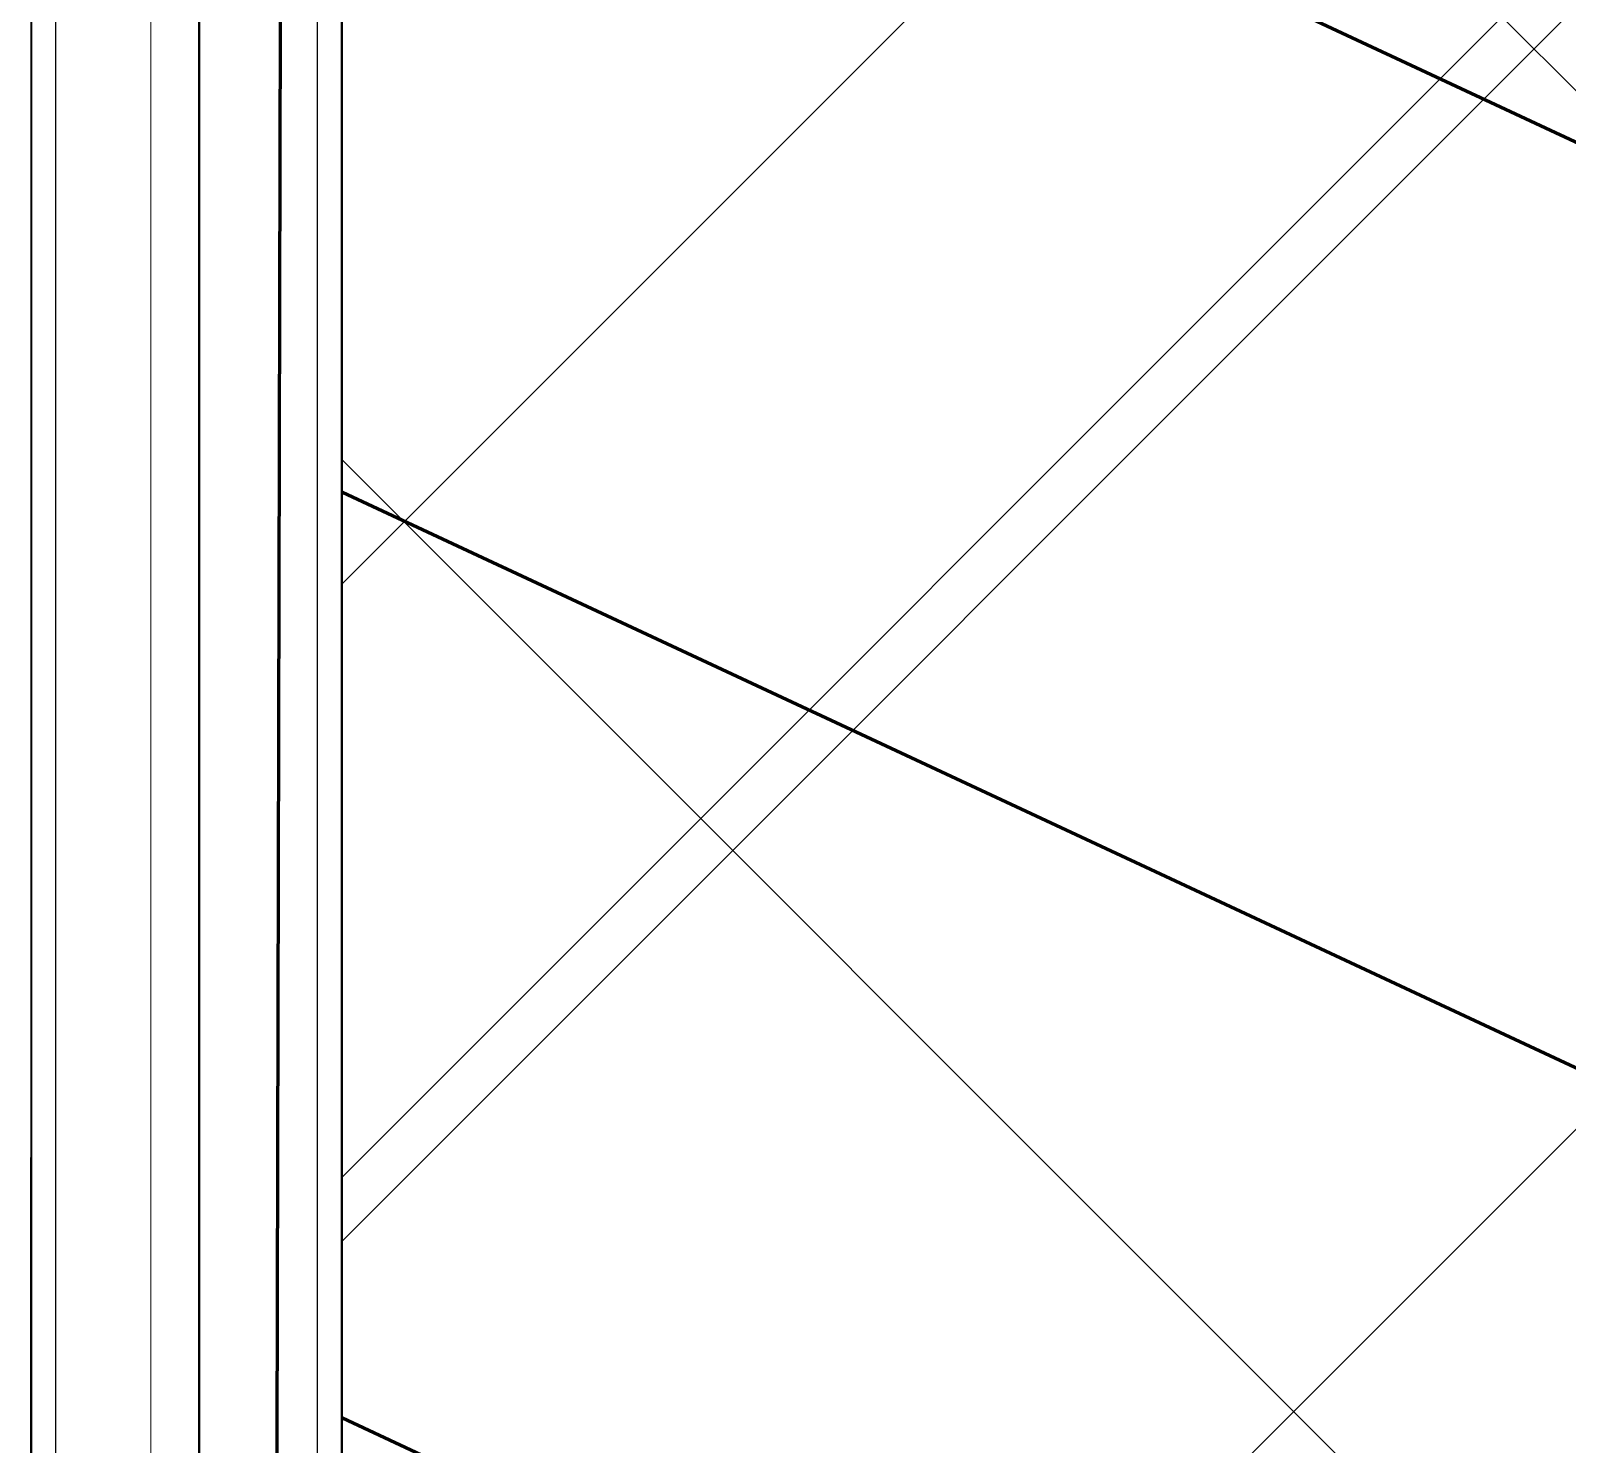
# Model space of a CAD drawing. Header units: millimetres. Extents: x -164500 to 426394, y -23753 to 102118.
# Drawn here: x 107174 to 108465, y 3543 to 4730 of the extents above; entities that cross this region are included whole.
import ezdxf

# ---------------------------------------------------------------- set-up
doc = ezdxf.new("R2010")
doc.units = ezdxf.units.MM
for name, color, linetype, lineweight in [('0) шлифовка', 5, 'Continuous', 60), ('1.4) Плинтус ПЛ-4', 6, 'Continuous', 60), ('5.2) Л-1 Линолеум', 100, 'Continuous', 30), ('7.1) НЗ Стяжка на теплый пол', 160, 'Continuous', 30), ('A-FLOR', 7, 'Continuous', 9), ('A-GENM-3', 7, 'Continuous', 5), ('Оси', 7, 'Continuous', 9)]:
    doc.layers.add(name, color=color, linetype=linetype, lineweight=lineweight)
doc.layers.add('2) защита вин плитк', color=6, linetype='Continuous')
doc.layers.add('3.2.1) Нал-ой пол 4 вып', color=3, linetype='Continuous')

# ---------------------------------------------------------------- blocks, each defined once
blk = doc.blocks.new('Рисунок_горы - Рисунок_горы-31934381-Объем проектирования 1 этажа')
at = {"layer": 'A-GENM-3'}
for p, q in [((107109, 5509.4), (107109, 170.3)), ((107109, 4718.9), (107109, 5335.8)), ((107109, 4354.2), (107109, 4586.3)), ((107109, 4374.4), (107109, 4384)), ((107109, 4308.3), (107109, 4334.6)), ((107109, 4299.4), (107109, 4310.1)), ((107109, 4296), (107109, 4299.4)), ((107109, 3683.3), (107109, 4294.2)), ((107109, 4258.7), (107109, 4082.8)), ((107109, 3759.7), (107109, 3739.9)), ((107109, 3739.9), (107109, 3702.6)), ((107109, 3402.6), (107109, 3715.1)), ((107109, 3715.1), (107109, 3402.6))]:
    blk.add_line(p, q, dxfattribs=at)
for points in [[(107109, 4801.5), (107109, 4837.3), (107109, 4769), (107109, 4683.1)], [(107109, 4745.8), (107109, 4834.9), (107109, 4778.8), (107109, 4694)], [(107109, 4674.5), (107109, 4691.7), (107109, 4717.2), (107109, 4745.8)], [(107109, 4610.3), (107109, 4692.4), (107109, 4646), (107109, 4564.5)], [(107109, 4560.8), (107109, 4651.4), (107109, 4604.2), (107109, 4519)], [(107109, 4588.4), (107109, 4592.2), (107109, 4600.4), (107109, 4650.6)], [(107109, 4543), (107109, 4559.7), (107109, 4584.3), (107109, 4610.3)], [(107109, 4588.1), (107109, 4588.2), (107109, 4588.3), (107109, 4588.4)], [(107109, 4588), (107109, 4588.1), (107109, 4588.1), (107109, 4588.1)], [(107109, 4588), (107109, 4588), (107109, 4588), (107109, 4588)], [(107109, 4588), (107109, 4588), (107109, 4588), (107109, 4588)], [(107109, 4588), (107109, 4588), (107109, 4588), (107109, 4588)], [(107109, 4587.9), (107109, 4588), (107109, 4588), (107109, 4588)], [(107109, 4480.9), (107109, 4572.6), (107109, 4516.7), (107109, 4440.6)], [(107109, 4492.6), (107109, 4508.3), (107109, 4531.9), (107109, 4560.8)], [(107109, 4419.5), (107109, 4434.6), (107109, 4456.1), (107109, 4480.9)], [(107109, 4422.9), (107109, 4416.6), (107109, 4332.3), (107109, 4267.6)], [(107109, 4407.7), (107109, 4390), (107109, 4344.3), (107109, 4292)], [(107109, 4388.7), (107109, 4383.5), (107109, 4378.7), (107109, 4374.4)], [(107109, 4317.2), (107109, 4357.9), (107109, 4365.3), (107109, 4387.8)], [(107109, 4353.5), (107109, 4353.7), (107109, 4353.9), (107109, 4354.2)], [(107109, 4353.3), (107109, 4353.3), (107109, 4353.4), (107109, 4353.5)], [(107109, 4353.2), (107109, 4353.2), (107109, 4353.2), (107109, 4353.3)], [(107109, 4353.2), (107109, 4353.2), (107109, 4353.2), (107109, 4353.2)], [(107109, 4353.1), (107109, 4353.1), (107109, 4353.2), (107109, 4353.2)], [(107109, 4353.1), (107109, 4353.1), (107109, 4353.1), (107109, 4353.1)], [(107109, 4348.5), (107109, 4349.6), (107109, 4351.1), (107109, 4353.1)], [(107109, 4350.1), (107109, 4336.2), (107109, 4297.2), (107109, 4243.4)], [(107109, 4348.4), (107109, 4348.5), (107109, 4348.5), (107109, 4348.5)], [(107109, 4348.4), (107109, 4348.4), (107109, 4348.4), (107109, 4348.4)], [(107109, 4348.4), (107109, 4348.4), (107109, 4348.4), (107109, 4348.4)], [(107109, 4348.4), (107109, 4348.4), (107109, 4348.4), (107109, 4348.4)], [(107109, 4348.4), (107109, 4348.4), (107109, 4348.4), (107109, 4348.4)], [(107109, 4346.6), (107109, 4347.1), (107109, 4347.7), (107109, 4348.4)], [(107109, 4346.6), (107109, 4346.6), (107109, 4346.6), (107109, 4346.6)], [(107109, 4346.6), (107109, 4346.6), (107109, 4346.6), (107109, 4346.6)], [(107109, 4346.5), (107109, 4346.5), (107109, 4346.6), (107109, 4346.6)], [(107109, 4346.5), (107109, 4346.5), (107109, 4346.5), (107109, 4346.5)], [(107109, 4346.5), (107109, 4346.5), (107109, 4346.5), (107109, 4346.5)], [(107109, 4346.3), (107109, 4346.4), (107109, 4346.5), (107109, 4346.5)], [(107109, 4330.1), (107109, 4333.9), (107109, 4326.6), (107109, 4344.4)], [(107109, 4284.3), (107109, 4313.8), (107109, 4319.7), (107109, 4338.1)], [(107109, 4330.6), (107109, 4330.4), (107109, 4330.3), (107109, 4330.1)], [(107109, 4284.9), (107109, 4299.2), (107109, 4315.7), (107109, 4330.1)], [(107109, 4232.7), (107109, 4253.9), (107109, 4283.4), (107109, 4317.2)], [(107109, 4232.7), (107109, 4248.5), (107109, 4266.5), (107109, 4284.3)], [(107109, 4185.1), (107109, 4203.6), (107109, 4225.6), (107109, 4254)], [(107109, 4232.7), (107109, 4212.8), (107109, 4192.3), (107109, 4183.1)], [(107109, 4193.4), (107109, 4203.1), (107109, 4216.9), (107109, 4232.7)], [(107109, 4232.7), (107109, 4223.8), (107109, 4216.7), (107109, 4211.3)], [(107109, 4215.9), (107109, 4220.6), (107109, 4226.3), (107109, 4232.6)], [(107109, 4109.1), (107109, 4188.9), (107109, 4152.7), (107109, 4076.1)], [(107109, 4181.7), (107109, 4181.8), (107109, 4181.8), (107109, 4181.9)], [(107109, 4055.8), (107109, 4068.4), (107109, 4086.6), (107109, 4109.1)], [(107109, 4079.1), (107109, 4063.9), (107109, 4046.4), (107109, 4024.9)], [(107109, 3775), (107109, 3972.8), (107109, 3938.6), (107109, 4024.9)], [(107109, 3859.4), (107109, 3858.2), (107109, 3856.9), (107109, 3855.2)], [(107109, 3850.5), (107109, 3842.3), (107109, 3830.7), (107109, 3817.8)], [(107109, 3817.8), (107109, 3792.3), (107109, 3761.7), (107109, 3741.7)], [(107109, 3817.8), (107109, 3817.8), (107109, 3817.8), (107109, 3817.8)], [(107109, 3746.2), (107109, 3755.2), (107109, 3774), (107109, 3783.9)], [(107109, 3741.7), (107109, 3742.5), (107109, 3744.1), (107109, 3746.2)], [(107109, 3685.8), (107109, 3685.1), (107109, 3684.2), (107109, 3683.3)]]:
    blk.add_open_spline(points, degree=3, dxfattribs=at)
for points, knots in [([(107109, 4650.6), (107109, 4650.6), (107109, 4690.6), (107109, 4713.5), (107109, 4718.2)], [0.26865672, 0.26865672, 0.26865672, 0.26865672, 0.26865673, 0.28244501, 0.28244501, 0.28244501, 0.28244501]), ([(107109, 4694), (107109, 4694), (107109, 4682.4), (107109, 4673.5), (107109, 4666.9)], [0.33333333, 0.33333333, 0.33333333, 0.33333333, 0.33333334, 0.42438326, 0.42438326, 0.42438326, 0.42438326]), ([(107109, 4683.1), (107109, 4683.1), (107109, 4658.5), (107109, 4641), (107109, 4629.7)], [0.3333333, 0.3333333, 0.3333333, 0.3333333, 0.3333333, 0.4607153, 0.4607153, 0.4607153, 0.4607153]), ([(107109, 4586.3), (107109, 4586.3), (107109, 4586.9), (107109, 4587.4), (107109, 4587.9)], [0.253731343, 0.253731343, 0.253731343, 0.253731343, 0.253731353, 0.25573256, 0.25573256, 0.25573256, 0.25573256]), ([(107109, 4564.5), (107109, 4564.5), (107109, 4551.3), (107109, 4537.6), (107109, 4529.3)], [0.25, 0.25, 0.25, 0.25, 0.25, 0.3785096, 0.3785096, 0.3785096, 0.3785096]), ([(107109, 4519), (107109, 4519), (107109, 4505.5), (107109, 4495.1), (107109, 4487.5)], [0.3333333, 0.3333333, 0.3333333, 0.3333333, 0.3333333, 0.4387955, 0.4387955, 0.4387955, 0.4387955]), ([(107109, 4440.6), (107109, 4440.6), (107109, 4428.6), (107109, 4419.2), (107109, 4412.3)], [0.33333333, 0.33333333, 0.33333333, 0.33333333, 0.33333334, 0.43094988, 0.43094988, 0.43094988, 0.43094988]), ([(107109, 4384), (107109, 4384), (107109, 4409), (107109, 4420.8), (107109, 4422.9)], [0.059701493, 0.059701493, 0.059701493, 0.059701493, 0.059701503, 0.063242757, 0.063242757, 0.063242757, 0.063242757]), ([(107109, 4387.8), (107109, 4387.8), (107109, 4397.7), (107109, 4404.7), (107109, 4409.2)], [0.25, 0.25, 0.25, 0.25, 0.25000001, 0.28568067, 0.28568067, 0.28568067, 0.28568067]), ([(107109, 4355.8), (107109, 4355.8), (107109, 4362.9), (107109, 4368.3), (107109, 4374.4)], [0.02985075, 0.02985075, 0.02985075, 0.02985075, 0.02985076, 0.04477612, 0.04477612, 0.04477612, 0.04477612]), ([(107109, 4374.4), (107109, 4374.4), (107109, 4368.3), (107109, 4362.9), (107109, 4355.8)], [0.589928058, 0.589928058, 0.589928058, 0.589928058, 0.589928068, 0.597122302, 0.597122302, 0.597122302, 0.597122302]), ([(107109, 4344.4), (107109, 4344.4), (107109, 4347.6), (107109, 4352.1), (107109, 4355.8)], [0.01492537, 0.01492537, 0.01492537, 0.01492537, 0.01492538, 0.02985075, 0.02985075, 0.02985075, 0.02985075]), ([(107109, 4355.8), (107109, 4355.8), (107109, 4352.1), (107109, 4347.6), (107109, 4344.4)], [0.597122302, 0.597122302, 0.597122302, 0.597122302, 0.597122312, 0.604316547, 0.604316547, 0.604316547, 0.604316547]), ([(107109, 4338.1), (107109, 4338.1), (107109, 4343.6), (107109, 4347.8), (107109, 4350.7)], [0.2, 0.2, 0.2, 0.2, 0.20000001, 0.22434851, 0.22434851, 0.22434851, 0.22434851]), ([(107109, 4344.4), (107109, 4344.4), (107109, 4336.6), (107109, 4333.6), (107109, 4332.4)], [0.604316547, 0.604316547, 0.604316547, 0.604316547, 0.604316557, 0.607476181, 0.607476181, 0.607476181, 0.607476181]), ([(107109, 4310.1), (107109, 4310.1), (107109, 4334.9), (107109, 4340.8), (107109, 4343.6)], [0.223880597, 0.223880597, 0.223880597, 0.223880597, 0.223880607, 0.231873785, 0.231873785, 0.231873785, 0.231873785]), ([(107109, 4330.1), (107109, 4330.1), (107109, 4309.7), (107109, 4273.5), (107109, 4254)], [0.18181818, 0.18181818, 0.18181818, 0.18181818, 0.18181819, 0.27272727, 0.27272727, 0.27272727, 0.27272727]), ([(107109, 4254), (107109, 4254), (107109, 4273.5), (107109, 4309.7), (107109, 4330.1)], [0.97014925, 0.97014925, 0.97014925, 0.97014925, 0.97014926, 1, 1, 1, 1]), ([(107109, 4330.1), (107109, 4330.1), (107109, 4315.7), (107109, 4299.2), (107109, 4284.9)], [0.611510791, 0.611510791, 0.611510791, 0.611510791, 0.611510801, 0.617072383, 0.617072383, 0.617072383, 0.617072383]), ([(107109, 4267.6), (107109, 4267.6), (107109, 4277.2), (107109, 4300.9), (107109, 4308.3)], [0.07462687, 0.07462687, 0.07462687, 0.07462687, 0.07462688, 0.08955224, 0.08955224, 0.08955224, 0.08955224]), ([(107109, 4308.3), (107109, 4308.3), (107109, 4294.5), (107109, 4267.6), (107109, 4258.7)], [0.08955224, 0.08955224, 0.08955224, 0.08955224, 0.08955225, 0.10447761, 0.10447761, 0.10447761, 0.10447761]), ([(107109, 4292), (107109, 4292), (107109, 4266.8), (107109, 4247.3), (107109, 4232.7)], [0.5, 0.5, 0.5, 0.5, 0.50000001, 0.57918233, 0.57918233, 0.57918233, 0.57918233]), ([(107109, 4254), (107109, 4254), (107109, 4225.6), (107109, 4203.6), (107109, 4185.1)], [0.27272727, 0.27272727, 0.27272727, 0.27272727, 0.27272728, 0.29544577, 0.29544577, 0.29544577, 0.29544577]), ([(107109, 4243.4), (107109, 4243.4), (107109, 4239.9), (107109, 4236.3), (107109, 4232.7)], [0.4, 0.4, 0.4, 0.4, 0.40000001, 0.42014953, 0.42014953, 0.42014953, 0.42014953]), ([(107109, 4082.8), (107109, 4082.8), (107109, 3948.4), (107109, 3856.6), (107109, 3759.7)], [0.11940299, 0.11940299, 0.11940299, 0.11940299, 0.119403, 0.13432836, 0.13432836, 0.13432836, 0.13432836]), ([(107109, 4024.9), (107109, 4024.9), (107109, 4046.4), (107109, 4063.9), (107109, 4079.1)], [0.955223881, 0.955223881, 0.955223881, 0.955223881, 0.955223891, 0.958256249, 0.958256249, 0.958256249, 0.958256249]), ([(107109, 4076.1), (107109, 4076.1), (107109, 4066), (107109, 4058), (107109, 4051.8)], [0.33333333, 0.33333333, 0.33333333, 0.33333333, 0.33333334, 0.42936754, 0.42936754, 0.42936754, 0.42936754]), ([(107109, 4024.9), (107109, 4024.9), (107109, 3938.6), (107109, 3972.8), (107109, 3775)], [0.36363636, 0.36363636, 0.36363636, 0.36363636, 0.36363637, 0.45334444, 0.45334444, 0.45334444, 0.45334444]), ([(107109, 3797.9), (107109, 3797.9), (107109, 3823.6), (107109, 3847.2), (107109, 3857.9)], [0.4, 0.4, 0.4, 0.4, 0.4, 0.5139469, 0.5139469, 0.5139469, 0.5139469]), ([(107109, 3707.8), (107109, 3707.8), (107109, 3691.4), (107109, 3691.8), (107109, 3685.8)], [0.1641791, 0.1641791, 0.1641791, 0.1641791, 0.16417911, 0.17746594, 0.17746594, 0.17746594, 0.17746594])]:
    blk.add_open_spline(points, degree=3, knots=knots, dxfattribs=at)

msp = doc.modelspace()

# ---------------------------------------------------------------- hatches: boundary and pattern name
at = {"layer": '0) шлифовка', "true_color": 0x2776bb}
h = msp.add_hatch(dxfattribs=at)
h.set_pattern_fill('ANSI31', color=152, scale=222, angle=110)
h.paths.add_polyline_path([(109674.038, 10121.05), (107435.702, 10126.305), (107435.702, 2344.938), (107858.702, 2344.938), (107858.702, 2351.938), (107928.702, 2351.938), (107973.702, 2343.938), (107973.702, 2313.938), (107963.702, 2263.938), (107928.702, 2263.938), (107928.702, 2255.938), (107858.702, 2255.938), (107515.702, 2262.938), (107515.702, 2228.095), (109613.702, 2223.17), (109613.702, 2262.938), (109368.702, 2262.938), (109368.702, 2255.938), (109298.702, 2255.938), (109263.702, 2263.938), (109263.702, 2313.938), (109253.702, 2313.938), (109253.702, 2343.938), (109298.702, 2343.938), (109298.702, 2351.938), (109368.702, 2351.938), (109655.787, 2346.13)])
at = {"layer": '2) защита вин плитк'}
h = msp.add_hatch(dxfattribs=at)
h.set_pattern_fill('ANSI31', color=256, scale=222)
h.paths.add_polyline_path([(109674.038, 10121.05), (107435.702, 10126.305), (107435.702, 2344.938), (107858.702, 2344.938), (107858.702, 2351.938), (107928.702, 2351.938), (107973.702, 2343.938), (107973.702, 2313.938), (107963.702, 2263.938), (107928.702, 2263.938), (107928.702, 2255.938), (107858.702, 2255.938), (107515.702, 2262.938), (107515.702, 2228.095), (109613.702, 2223.17), (109613.702, 2262.938), (109368.702, 2262.938), (109368.702, 2255.938), (109298.702, 2255.938), (109263.702, 2263.938), (109263.702, 2313.938), (109253.702, 2313.938), (109253.702, 2343.938), (109298.702, 2343.938), (109298.702, 2351.938), (109368.702, 2351.938), (109655.787, 2346.13)])
at = {"layer": '3.2.1) Нал-ой пол 4 вып'}
h = msp.add_hatch(dxfattribs=at)
h.set_pattern_fill('ANSI31', color=256, scale=300)
h.paths.add_polyline_path([(109674.038, 10148.887), (107435.702, 10154.141), (107435.702, 2372.774), (107858.702, 2372.774), (107858.702, 2379.774), (107928.702, 2379.774), (107973.702, 2371.774), (107973.702, 2341.774), (107963.702, 2291.774), (107928.702, 2291.774), (107928.702, 2283.774), (107858.702, 2283.774), (107515.702, 2290.774), (107515.702, 2255.932), (109613.702, 2251.007), (109613.702, 2290.774), (109368.702, 2290.774), (109368.702, 2283.774), (109298.702, 2283.774), (109263.702, 2291.774), (109263.702, 2341.774), (109253.702, 2341.774), (109253.702, 2371.774), (109298.702, 2371.774), (109298.702, 2379.774), (109368.702, 2379.774), (109655.787, 2373.966)])
at = {"layer": '5.2) Л-1 Линолеум'}
h = msp.add_hatch(dxfattribs=at)
h.set_pattern_fill('ANSI37', color=256, scale=300)
h.paths.add_polyline_path([(109674.038, 10148.887), (107435.702, 10154.141), (107435.702, 2372.774), (107858.702, 2372.774), (107858.702, 2379.774), (107928.702, 2379.774), (107973.702, 2371.774), (107973.702, 2341.774), (107963.702, 2291.774), (107928.702, 2291.774), (107928.702, 2283.774), (107858.702, 2283.774), (107515.702, 2290.774), (107515.702, 2255.932), (109613.702, 2251.007), (109613.702, 2290.774), (109368.702, 2290.774), (109368.702, 2283.774), (109298.702, 2283.774), (109263.702, 2291.774), (109263.702, 2341.774), (109253.702, 2341.774), (109253.702, 2371.774), (109298.702, 2371.774), (109298.702, 2379.774), (109368.702, 2379.774), (109655.787, 2373.966)])
at = {"layer": '7.1) НЗ Стяжка на теплый пол'}
h = msp.add_hatch(dxfattribs=at)
h.set_pattern_fill('ANSI31', color=256, scale=333)
h.paths.add_polyline_path([(109674.038, 10121.05), (107435.702, 10126.305), (107435.702, 2344.938), (107858.702, 2344.938), (107858.702, 2351.938), (107928.702, 2351.938), (107973.702, 2343.938), (107973.702, 2313.938), (107963.702, 2263.938), (107928.702, 2263.938), (107928.702, 2255.938), (107858.702, 2255.938), (107515.702, 2262.938), (107515.702, 2228.095), (109613.702, 2223.17), (109613.702, 2262.938), (109368.702, 2262.938), (109368.702, 2255.938), (109298.702, 2255.938), (109263.702, 2263.938), (109263.702, 2313.938), (109253.702, 2313.938), (109253.702, 2343.938), (109298.702, 2343.938), (109298.702, 2351.938), (109368.702, 2351.938), (109655.787, 2346.13)])

# ---------------------------------------------------------------- linework, layer by layer
for p, q in [((107194.702, 13.938), (107194.702, 10463.938)), ((107414.702, 2263.938), (107414.702, 10463.938)), ((107314.702, 10253.938), (107314.702, 24.438)), ((107315.702, 24.438), (107315.702, 10253.938)), ((107435.702, 2344.938), (107435.702, 10242.938)), ((107173.702, 4829.227), (107173.702, 4689.227)), ((107174.702, 4701.203), (107173.702, 4701.203)), ((107173.702, 4689.227), (107173.702, 3783.779)), ((107173.702, 4689.227), (107174.702, 4689.227)), ((107174.702, 4592.561), (107173.702, 4592.561)), ((107174.702, 4587.617), (107173.702, 4587.617)), ((107173.702, 4587.005), (107174.702, 4587.005)), ((107174.702, 4506.578), (107173.702, 4506.578)), ((107173.702, 4477.617), (107174.702, 4477.617)), ((107173.702, 4452.561), (107174.702, 4452.561)), ((107174.702, 4365.125), (107173.702, 4365.125)), ((107174.702, 4282.312), (107173.702, 4282.312)), ((107173.702, 4280.274), (107174.702, 4280.274)), ((107173.702, 4255.125), (107174.702, 4255.125)), ((107174.702, 4244.451), (107173.702, 4244.451)), ((107174.702, 4199.198), (107173.702, 4199.198)), ((107173.702, 4134.451), (107174.702, 4134.451)), ((107174.702, 4104.35), (107173.702, 4104.35)), ((107173.702, 4102.312), (107174.702, 4102.312)), ((107173.702, 4089.198), (107174.702, 4089.198)), ((107174.702, 4006.184), (107173.702, 4006.184)), ((107173.702, 3926.184), (107174.702, 3926.184)), ((107173.702, 3783.779), (107174.702, 3783.779)), ((107174.702, 3783.671), (107173.702, 3783.671)), ((107173.702, 3783.671), (107173.702, 3192.719)), ((107173.702, 3713.218), (107174.702, 3713.218)), ((107174.702, 3577.005), (107173.702, 3577.005)), ((107174.702, 3543.089), (107173.702, 3543.089))]:
    msp.add_line(p, q)
at = {"flags": 128}
msp.add_lwpolyline([(109655.498, 2223.072), (109674.038, 10121.05), (107396.044, 10126.398), (107377.504, 2228.42)], close=True, dxfattribs=at)
for points in [[(107173.702, 3713.218), (107173.702, 3733.452), (107173.702, 3756.961), (107173.702, 3783.779)], [(107173.702, 3783.671), (107173.702, 3755.254), (107173.702, 3731.772), (107173.702, 3713.218)], [(107173.702, 3159.754), (107173.702, 3300.172), (107173.702, 3484.66), (107173.702, 3713.218)], [(107173.702, 3713.218), (107173.702, 3484.66), (107173.702, 3300.172), (107173.702, 3159.754)]]:
    msp.add_open_spline(points, degree=3)
at = {"layer": '1.4) Плинтус ПЛ-4', "flags": 128}
msp.add_lwpolyline([(107435.702, 10126.305), (107396.044, 10126.398), (107377.504, 2228.42), (108013.702, 2226.926)], dxfattribs=at)
at = {"layer": 'A-FLOR'}
for p, q in [((107174.702, 10243.938), (107174.702, 33.938)), ((107434.702, 2420.938), (107434.702, 10242.938))]:
    msp.add_line(p, q, dxfattribs=at)
at = {"layer": 'Оси'}
msp.add_lwpolyline([(107274.702, 13.938), (107274.702, 2957.679), (107274.702, 16892.225), (107274.702, 21892.225)], dxfattribs=at)

# ---------------------------------------------------------------- block references
msp.add_blockref('Рисунок_горы - Рисунок_горы-31934381-Объем проектирования 1 этажа', (64.702, -136.062))

doc.saveas('drawing.dxf')
